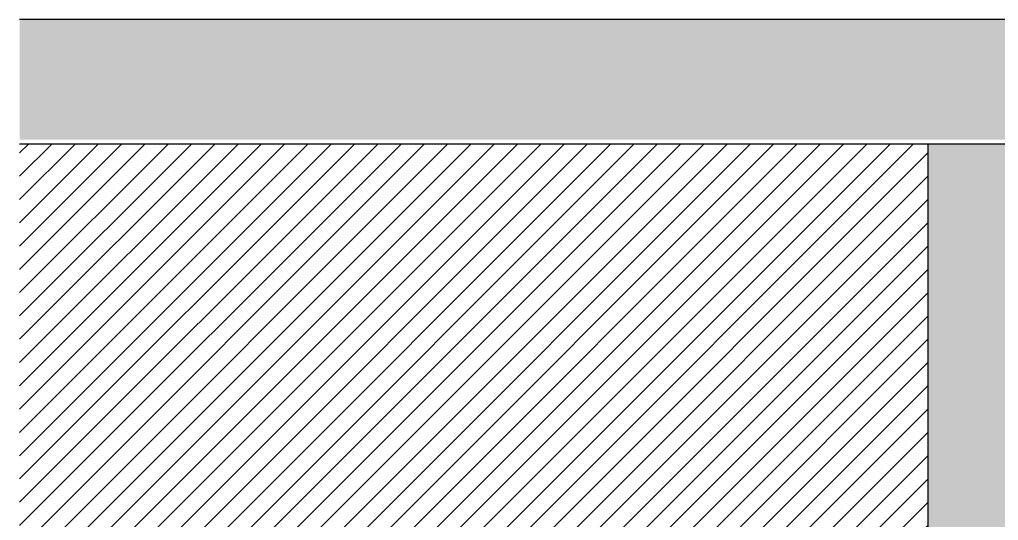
# Model space of a CAD drawing. Header units: millimetres. Extents: x 3104083 to 3173399, y -3165492 to -3044687.
# Drawn here: x 3118355 to 3119299, y -3063709 to -3063226 of the extents above; entities that cross this region are included whole.
import ezdxf

# ---------------------------------------------------------------- set-up
doc = ezdxf.new("R2010")
doc.units = ezdxf.units.MM
doc.header["$LTSCALE"] = 500
doc.header["$MEASUREMENT"] = 0
doc.layers.get('0').update_dxf_attribs({"linetype": 'CONTINUOUS'})
for name, color, linetype in [('A-土建墙（含管井、立管）', 6, 'CONTINUOUS'), ('D-节点填充', 250, 'CONTINUOUS'), ('E-立面填充', 250, 'CONTINUOUS')]:
    doc.layers.add(name, color=color, linetype=linetype)

msp = doc.modelspace()

# ---------------------------------------------------------------- hatches: boundary and pattern name
at = {"ltscale": 100}
msp.add_hatch(color=251, dxfattribs=at).paths.add_polyline_path([(3118355.09, -3063226.375), (3119857.738, -3063226.375), (3119857.738, -3063342.171), (3118355.09, -3063342.171)])
at = {"layer": 'D-节点填充', "ltscale": 0.15}
h = msp.add_hatch(dxfattribs=at)
h.set_pattern_fill('ANSI31', color=256, scale=5, style=0)
h.set_pattern_definition([(45, (3118355.09, -3063826.375), (-11.22532, 11.22532), [])])
h.paths.add_polyline_path([(3119230.59, -3063826.375), (3119230.59, -3063346.375), (3118355.09, -3063346.375), (3118355.09, -3063826.375)])
at = {"layer": 'E-立面填充', "linetype": 'ByBlock', "ltscale": 0.15}
h = msp.add_hatch(dxfattribs=at)
h.set_pattern_fill('纤维材料', color=256, scale=10, angle=45, style=0)
h.set_pattern_definition([(45, (172157.4, -133007.658), (2e-15, 26.516504294), [18.75, -18.75]), (135, (172170.658, -132994.4), (-26.516504294, 7e-15), [18.75, -18.75])])
h.paths.add_polyline_path([(3119230.59, -3066326.375), (3119430.59, -3066326.375), (3119430.59, -3063346.375), (3119230.59, -3063346.375)])

# ---------------------------------------------------------------- linework, layer by layer
at = {"layer": 'A-土建墙（含管井、立管）', "color": 6}
for p, q in [((3119764.29, -3063226.375, 0), (3118355.09, -3063226.375, 0)), ((3119764.29, -3063346.375, 0), (3118355.09, -3063346.375, 0)), ((3119230.59, -3063346.375, 0), (3119230.59, -3066326.375, 0))]:
    msp.add_line(p, q, dxfattribs=at)

doc.saveas('drawing.dxf')
